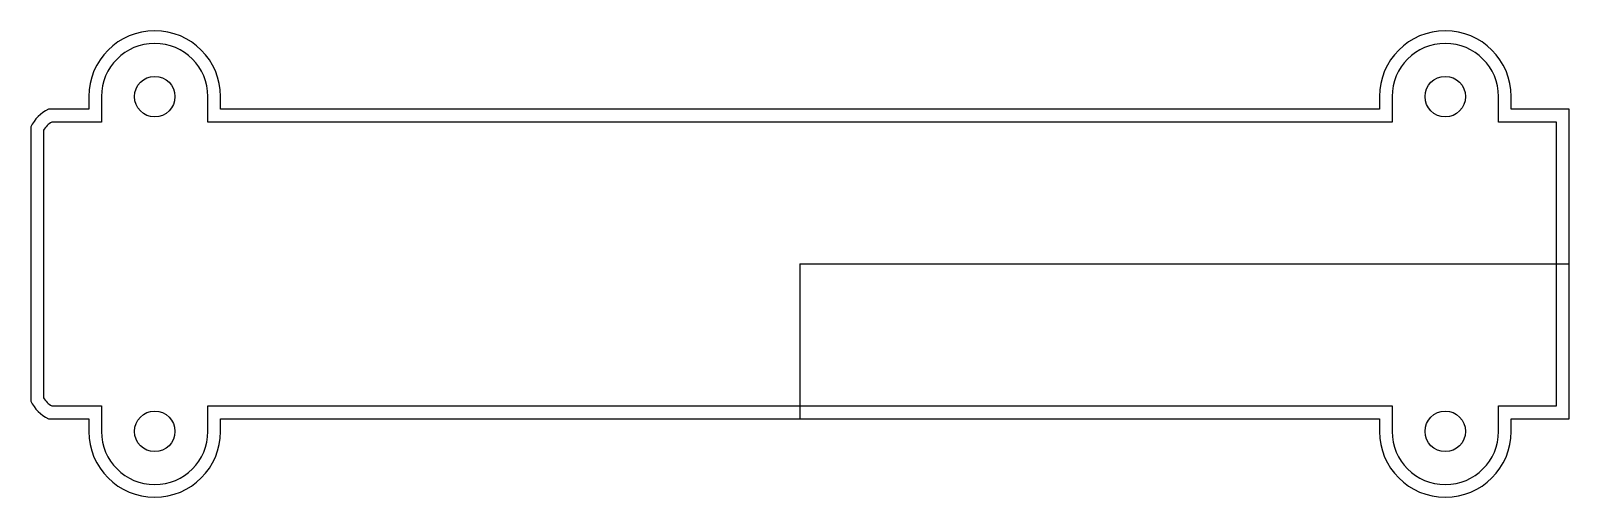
# Model space of a CAD drawing. Header units: millimetres. Extents: x -61 to 61, y -18 to 18.
import ezdxf

# ---------------------------------------------------------------- set-up
doc = ezdxf.new("R2010")
doc.units = ezdxf.units.MM
doc.layers.get('0').update_dxf_attribs({"linetype": 'CONTINUOUS'})

msp = doc.modelspace()

# ---------------------------------------------------------------- linework, layer by layer
for q in [(60.7, 0), (0, -12.2)]:
    msp.add_line((0, 0), q)
for points in [[(-45.72, 13.2, 1), (-56.12, 13.2), (-56.12, 12.2), (-59.31, 12.2, 0.168761), (-60.7, 10.81), (-60.7, -10.81, 0.168761), (-59.31, -12.2), (-56.12, -12.2), (-56.12, -13.2, 1), (-45.72, -13.2), (-45.72, -12.2), (45.72, -12.2), (45.72, -13.2, 1), (56.12, -13.2), (56.12, -12.2), (60.7, -12.2), (60.7, 12.2), (56.12, 12.2), (56.12, 13.2, 1), (45.72, 13.2), (45.72, 12.2), (-45.72, 12.2)], [(-59.7, -10.55, 0.115807), (-59.05, -11.2), (-55.12, -11.2), (-55.12, -13.2, 1), (-46.72, -13.2), (-46.72, -11.2), (46.72, -11.2), (46.72, -13.2, 1), (55.12, -13.2), (55.12, -11.2), (59.7, -11.2), (59.7, 11.2), (55.12, 11.2), (55.12, 13.2, 1), (46.72, 13.2), (46.72, 11.2), (-46.72, 11.2), (-46.72, 13.2, 1), (-55.12, 13.2), (-55.12, 11.2), (-59.05, 11.2, 0.115807), (-59.7, 10.55)]]:
    msp.add_lwpolyline(points, format="xyb", close=True)
for centre in [(-50.92, 13.2), (50.92, 13.2), (-50.92, -13.2), (50.92, -13.2)]:
    msp.add_circle(centre, 1.6)

doc.saveas('drawing.dxf')
